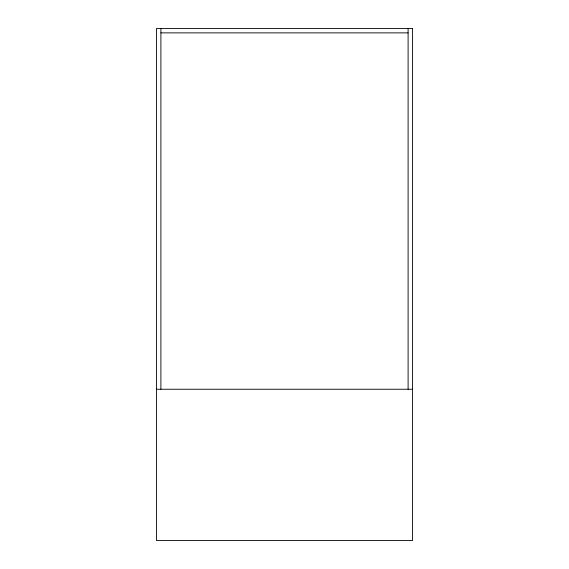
<?xml version="1.0" encoding="UTF-8"?>
<svg xmlns="http://www.w3.org/2000/svg" width="569" height="569" viewBox="0 0 569 569"><rect width="100%" height="100%" fill="white"/><g stroke="black" fill="none" stroke-linecap="round" stroke-linejoin="round"><path stroke-width="0.85" d="M160.899 32.874L408.101 32.874M156.475 389.246L412.525 389.246M408.101 28.45L408.101 389.246M160.899 28.45L160.899 389.246M412.525 28.45L156.475 28.45L156.475 540.55L412.525 540.55L412.525 28.45"/></g></svg>
